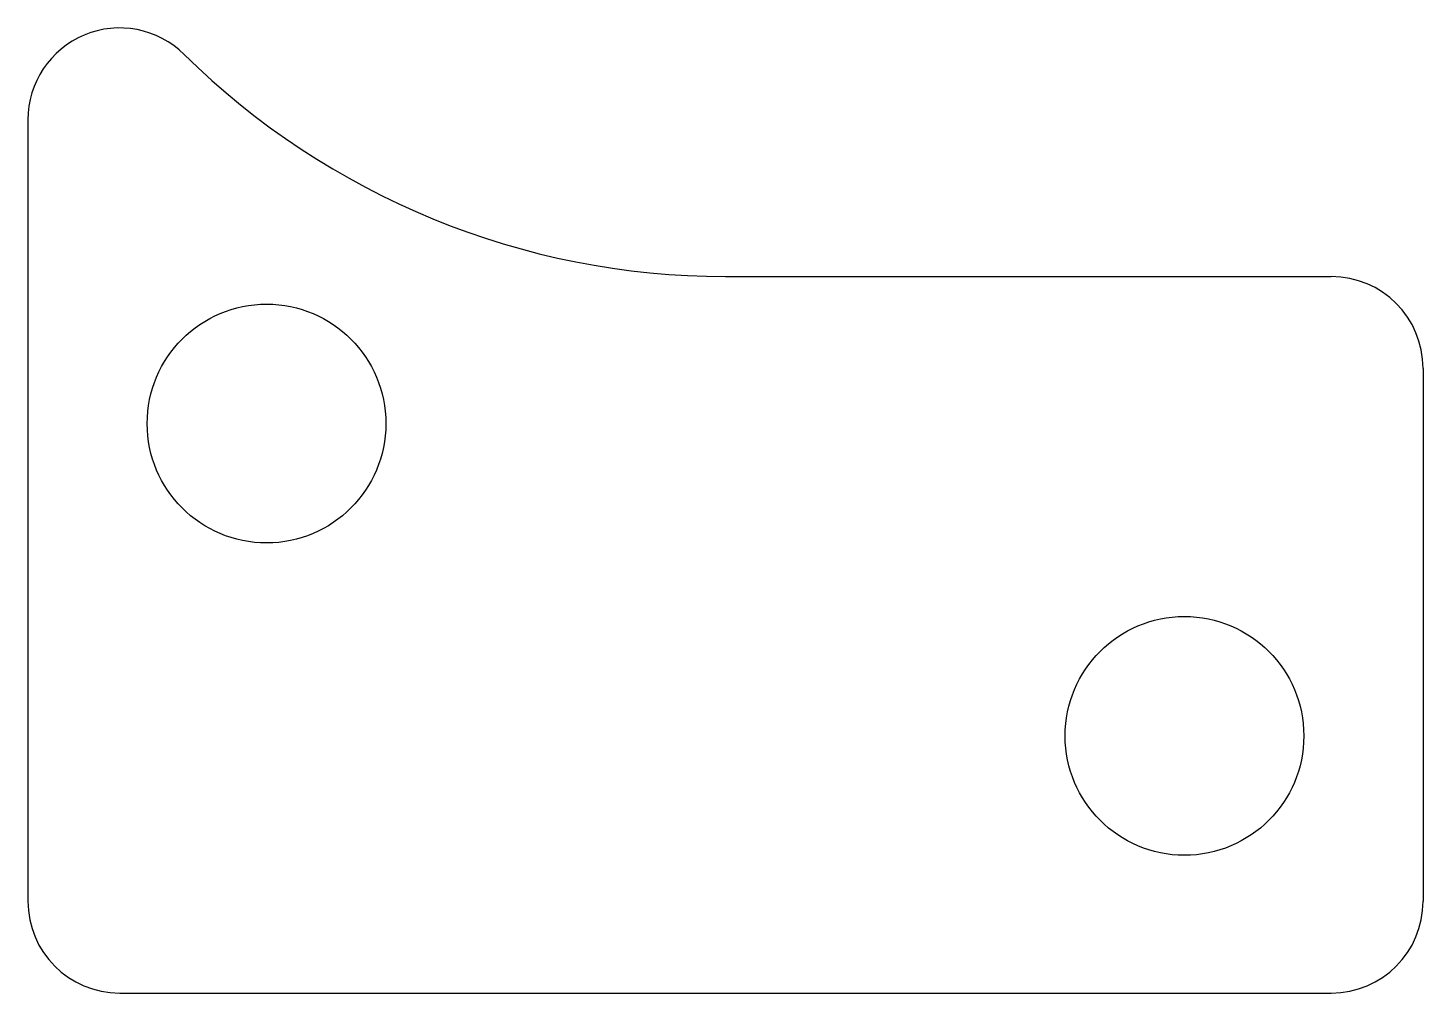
# Model space of a CAD drawing. Extents: x -38 to 38, y -81 to -28.5.
import ezdxf

# ---------------------------------------------------------------- set-up
doc = ezdxf.new("R2010")
doc.units = 0
doc.layers.add('Sketch', color=7, linetype='CONTINUOUS')

msp = doc.modelspace()

# ---------------------------------------------------------------- linework, layer by layer
at = {"layer": 'Sketch'}
for p, q in [((-38, -33.4664), (-38, -76)), ((0, -42), (33, -42)), ((38, -47), (38, -76)), ((-33, -81), (33, -81))]:
    msp.add_line(p, q, dxfattribs=at)
for centre in [(-25, -50), (25, -67)]:
    msp.add_circle(centre, 6.5, dxfattribs=at)
for centre, radius, start, end in [((-33, -33.4664), 5, 45.402, 180), ((0, 0), 42, -134.598, -90), ((33, -47), 5, 0, 90), ((-33, -76), 5, 180, -90), ((33, -76), 5, -90, 0)]:
    msp.add_arc(centre, radius, start, end, dxfattribs=at)

doc.saveas('drawing.dxf')
